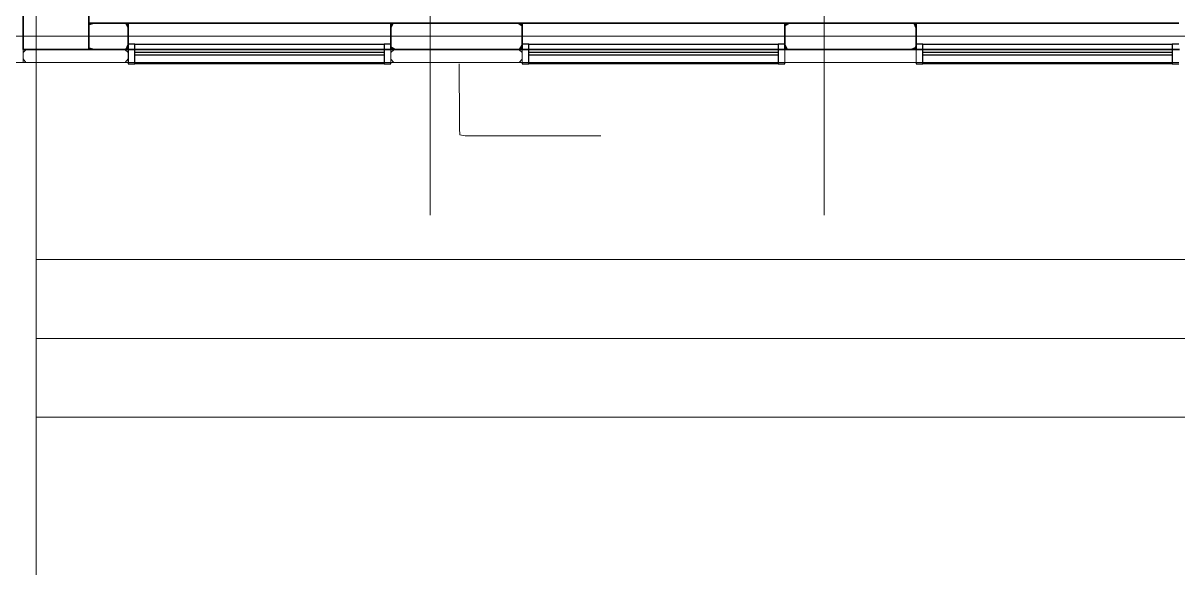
# Model space of a CAD drawing. Header units: metres. Extents: x 0 to 434, y -50 to 331.
# Drawn here: x 126.4 to 214.3, y 36.1 to 78.1 of the extents above; entities that cross this region are included whole.
import ezdxf

# ---------------------------------------------------------------- set-up
doc = ezdxf.new("R2010")
doc.units = ezdxf.units.M
for name, color, linetype in [('A-ANNO', 7, 'Continuous'), ('A-COLU', 7, 'Continuous'), ('A-DIMS', 7, 'Continuous'), ('A-MAT', 7, 'Continuous'), ('A-SLAB', 7, 'Continuous'), ('A-WALL', 7, 'Continuous'), ('A-WIN', 7, 'Continuous')]:
    doc.layers.add(name, color=color, linetype=linetype)

msp = doc.modelspace()

# ---------------------------------------------------------------- linework, layer by layer
at = {"layer": 'A-ANNO', "linetype": 'Continuous', "lineweight": 18, "true_color": 0x000000}
for p, q in [((127.399, 224.487), (127.399, 36.119)), ((157.399, 127.127), (157.399, 63.493)), ((187.399, 127.127), (187.399, 63.493)), ((80.3, 77.127), (340.779, 77.127))]:
    msp.add_line(p, q, dxfattribs=at)
msp.add_lwpolyline([(170.4, 69.532), (169.908, 69.532), (169.415, 69.532), (168.923, 69.532), (168.431, 69.532), (167.938, 69.532), (167.446, 69.532), (166.954, 69.532), (166.461, 69.532), (165.969, 69.532), (165.477, 69.532), (164.984, 69.532), (164.492, 69.532), (163.999, 69.532), (163.507, 69.532), (163.015, 69.532), (162.522, 69.532), (162.03, 69.532), (161.538, 69.532), (161.045, 69.532), (160.553, 69.532), (160.061, 69.532), (159.646, 69.611), (159.642, 70.103), (159.637, 70.596), (159.633, 71.088), (159.628, 71.58), (159.624, 72.073), (159.619, 72.565), (159.615, 73.057), (159.61, 73.55), (159.606, 74.042), (159.601, 74.534), (159.597, 75.027)], dxfattribs=at)
at = {"layer": 'A-COLU', "linetype": 'Continuous', "lineweight": 35, "true_color": 0x000000}
for points in [[(126.399, 76.127), (126.399, 76.627), (126.399, 77.127), (126.399, 77.627), (126.399, 78.127), (126.399, 78.627), (126.399, 79.127), (126.399, 79.627), (126.399, 80.127), (126.399, 80.627), (126.399, 81.127)], [(131.399, 81.127), (131.399, 80.627), (131.399, 80.127), (131.399, 79.627), (131.399, 79.127), (131.399, 78.627), (131.399, 78.127), (131.399, 77.627), (131.399, 77.127), (131.399, 76.627), (131.399, 76.127)], [(131.399, 78.627), (131.399, 78.127), (131.399, 77.627), (131.399, 77.127), (131.399, 76.627), (131.399, 76.127), (130.899, 76.127), (130.399, 76.127), (129.899, 76.127), (129.399, 76.127), (128.899, 76.127), (128.399, 76.127), (127.899, 76.127), (127.399, 76.127), (126.899, 76.127), (126.399, 76.127), (126.399, 76.627), (126.399, 77.127), (126.399, 77.627), (126.399, 78.127), (126.399, 78.627)], [(131.399, 76.127), (130.899, 76.127), (130.399, 76.127), (129.899, 76.127), (129.399, 76.127), (128.899, 76.127), (128.399, 76.127), (127.899, 76.127), (127.399, 76.127), (126.899, 76.127), (126.399, 76.127)]]:
    msp.add_lwpolyline(points, dxfattribs=at)
at = {"layer": 'A-DIMS', "linetype": 'Continuous', "lineweight": 18, "true_color": 0x000000}
for p, q in [((127.399, 60.119), (157.399, 60.119)), ((157.399, 60.119), (187.399, 60.119)), ((187.399, 60.119), (217.399, 60.119)), ((127.399, 54.119), (217.399, 54.119)), ((127.399, 48.119), (297.399, 48.119))]:
    msp.add_line(p, q, dxfattribs=at)
at = {"layer": 'A-MAT', "linetype": 'Continuous', "lineweight": 18, "true_color": 0x000000}
for points in [[(125.901, 75.127), (126.399, 75.127), (126.399, 75.127), (126.399, 75.625), (126.399, 76.122), (126.399, 76.62), (126.399, 77.118), (126.399, 77.616), (126.399, 78.114), (126.399, 78.612)], [(126.399, 78.607), (126.399, 78.11), (126.399, 77.612), (126.399, 77.114), (126.399, 76.616), (126.399, 76.118), (126.399, 75.62), (126.395, 75.127)], [(126.399, 75.127), (126.399, 75.622), (126.399, 76.118), (126.399, 76.614), (126.399, 77.109), (126.399, 77.605), (126.399, 78.101), (126.399, 78.596)], [(126.399, 75.127), (126.399, 75.252), (126.399, 75.377), (126.399, 75.502), (126.399, 75.627), (126.399, 75.752), (126.399, 75.877), (126.399, 76.002), (126.399, 76.127)], [(134.399, 76.127), (133.929, 76.127), (133.458, 76.127), (132.988, 76.127), (132.517, 76.127), (132.046, 76.127), (131.576, 76.127), (131.105, 76.127), (130.635, 76.127), (130.164, 76.127), (129.693, 76.127), (129.223, 76.127), (128.752, 76.127), (128.282, 76.127), (127.811, 76.127), (127.34, 76.127), (126.87, 76.127), (126.399, 76.127)], [(154.399, 76.127), (153.899, 76.127), (153.399, 76.127), (152.899, 76.127), (152.399, 76.127), (151.899, 76.127), (151.399, 76.127), (150.899, 76.127), (150.399, 76.127), (149.899, 76.127), (149.399, 76.127), (148.899, 76.127), (148.399, 76.127), (147.899, 76.127), (147.399, 76.127), (146.899, 76.127), (146.399, 76.127), (145.899, 76.127), (145.399, 76.127), (144.899, 76.127), (144.399, 76.127), (143.899, 76.127), (143.399, 76.127), (142.899, 76.127), (142.399, 76.127), (141.899, 76.127), (141.399, 76.127), (140.899, 76.127), (140.399, 76.127), (139.899, 76.127), (139.399, 76.127), (138.899, 76.127), (138.399, 76.127), (137.899, 76.127), (137.399, 76.127), (136.899, 76.127), (136.399, 76.127), (135.899, 76.127), (135.399, 76.127), (134.899, 76.127), (134.399, 76.127)], [(134.399, 75.127), (134.399, 75.252), (134.399, 75.377), (134.399, 75.502), (134.399, 75.627), (134.399, 75.752), (134.399, 75.877), (134.399, 76.002), (134.399, 76.127)], [(154.399, 75.127), (154.399, 75.252), (154.399, 75.377), (154.399, 75.502), (154.399, 75.627), (154.399, 75.752), (154.399, 75.877), (154.399, 76.002), (154.399, 76.127)], [(164.399, 76.127), (163.923, 76.127), (163.447, 76.127), (162.971, 76.127), (162.495, 76.127), (162.018, 76.127), (161.542, 76.127), (161.066, 76.127), (160.59, 76.127), (160.114, 76.127), (159.637, 76.127), (159.161, 76.127), (158.685, 76.127), (158.209, 76.127), (157.733, 76.127), (157.256, 76.127), (156.78, 76.127), (156.304, 76.127), (155.828, 76.127), (155.352, 76.127), (154.876, 76.127), (154.399, 76.127)], [(184.399, 76.127), (183.899, 76.127), (183.399, 76.127), (182.899, 76.127), (182.399, 76.127), (181.899, 76.127), (181.399, 76.127), (180.899, 76.127), (180.399, 76.127), (179.899, 76.127), (179.399, 76.127), (178.899, 76.127), (178.399, 76.127), (177.899, 76.127), (177.399, 76.127), (176.899, 76.127), (176.399, 76.127), (175.899, 76.127), (175.399, 76.127), (174.899, 76.127), (174.399, 76.127), (173.899, 76.127), (173.399, 76.127), (172.899, 76.127), (172.399, 76.127), (171.899, 76.127), (171.399, 76.127), (170.899, 76.127), (170.399, 76.127), (169.899, 76.127), (169.399, 76.127), (168.899, 76.127), (168.399, 76.127), (167.899, 76.127), (167.399, 76.127), (166.899, 76.127), (166.399, 76.127), (165.899, 76.127), (165.399, 76.127), (164.899, 76.127), (164.399, 76.127)], [(164.399, 75.127), (164.399, 75.252), (164.399, 75.377), (164.399, 75.502), (164.399, 75.627), (164.399, 75.752), (164.399, 75.877), (164.399, 76.002), (164.399, 76.127)], [(184.399, 75.127), (184.399, 75.252), (184.399, 75.377), (184.399, 75.502), (184.399, 75.627), (184.399, 75.752), (184.399, 75.877), (184.399, 76.002), (184.399, 76.127)], [(194.399, 76.127), (193.899, 76.127), (193.399, 76.127), (192.899, 76.127), (192.399, 76.127), (191.899, 76.127), (191.399, 76.127), (190.899, 76.127), (190.399, 76.127), (189.899, 76.127), (189.399, 76.127), (188.899, 76.127), (188.399, 76.127), (187.899, 76.127), (187.399, 76.127), (186.899, 76.127), (186.399, 76.127), (185.899, 76.127), (185.399, 76.127), (184.899, 76.127), (184.399, 76.127)], [(214.399, 76.127), (213.899, 76.127), (213.399, 76.127), (212.899, 76.127), (212.399, 76.127), (211.899, 76.127), (211.399, 76.127), (210.899, 76.127), (210.399, 76.127), (209.899, 76.127), (209.399, 76.127), (208.899, 76.127), (208.399, 76.127), (207.899, 76.127), (207.399, 76.127), (206.899, 76.127), (206.399, 76.127), (205.899, 76.127), (205.399, 76.127), (204.899, 76.127), (204.399, 76.127), (203.899, 76.127), (203.399, 76.127), (202.899, 76.127), (202.399, 76.127), (201.899, 76.127), (201.399, 76.127), (200.899, 76.127), (200.399, 76.127), (199.899, 76.127), (199.399, 76.127), (198.899, 76.127), (198.399, 76.127), (197.899, 76.127), (197.399, 76.127), (196.899, 76.127), (196.399, 76.127), (195.899, 76.127), (195.399, 76.127), (194.899, 76.127), (194.399, 76.127)], [(194.399, 75.127), (194.399, 75.252), (194.399, 75.377), (194.399, 75.502), (194.399, 75.627), (194.399, 75.752), (194.399, 75.877), (194.399, 76.002), (194.399, 76.127)], [(125.399, 75.127), (125.524, 75.127), (125.649, 75.127), (125.774, 75.127), (125.899, 75.127), (126.024, 75.127), (126.149, 75.127), (126.274, 75.127), (126.399, 75.127)], [(134.399, 75.127), (133.929, 75.127), (133.458, 75.127), (132.988, 75.127), (132.517, 75.127), (132.046, 75.127), (131.576, 75.127), (131.105, 75.127), (130.635, 75.127), (130.164, 75.127), (129.693, 75.127), (129.223, 75.127), (128.752, 75.127), (128.282, 75.127), (127.811, 75.127), (127.34, 75.127), (126.87, 75.127), (126.399, 75.127)], [(154.399, 75.127), (153.899, 75.127), (153.399, 75.127), (152.899, 75.127), (152.399, 75.127), (151.899, 75.127), (151.399, 75.127), (150.899, 75.127), (150.399, 75.127), (149.899, 75.127), (149.399, 75.127), (148.899, 75.127), (148.399, 75.127), (147.899, 75.127), (147.399, 75.127), (146.899, 75.127), (146.399, 75.127), (145.899, 75.127), (145.399, 75.127), (144.899, 75.127), (144.399, 75.127), (143.899, 75.127), (143.399, 75.127), (142.899, 75.127), (142.399, 75.127), (141.899, 75.127), (141.399, 75.127), (140.899, 75.127), (140.399, 75.127), (139.899, 75.127), (139.399, 75.127), (138.899, 75.127), (138.399, 75.127), (137.899, 75.127), (137.399, 75.127), (136.899, 75.127), (136.399, 75.127), (135.899, 75.127), (135.399, 75.127), (134.899, 75.127), (134.399, 75.127)], [(164.399, 75.127), (163.923, 75.127), (163.447, 75.127), (162.971, 75.127), (162.495, 75.127), (162.018, 75.127), (161.542, 75.127), (161.066, 75.127), (160.59, 75.127), (160.114, 75.127), (159.637, 75.127), (159.161, 75.127), (158.685, 75.127), (158.209, 75.127), (157.733, 75.127), (157.256, 75.127), (156.78, 75.127), (156.304, 75.127), (155.828, 75.127), (155.352, 75.127), (154.876, 75.127), (154.399, 75.127)], [(184.399, 75.127), (183.899, 75.127), (183.399, 75.127), (182.899, 75.127), (182.399, 75.127), (181.899, 75.127), (181.399, 75.127), (180.899, 75.127), (180.399, 75.127), (179.899, 75.127), (179.399, 75.127), (178.899, 75.127), (178.399, 75.127), (177.899, 75.127), (177.399, 75.127), (176.899, 75.127), (176.399, 75.127), (175.899, 75.127), (175.399, 75.127), (174.899, 75.127), (174.399, 75.127), (173.899, 75.127), (173.399, 75.127), (172.899, 75.127), (172.399, 75.127), (171.899, 75.127), (171.399, 75.127), (170.899, 75.127), (170.399, 75.127), (169.899, 75.127), (169.399, 75.127), (168.899, 75.127), (168.399, 75.127), (167.899, 75.127), (167.399, 75.127), (166.899, 75.127), (166.399, 75.127), (165.899, 75.127), (165.399, 75.127), (164.899, 75.127), (164.399, 75.127)], [(194.399, 75.127), (193.899, 75.127), (193.399, 75.127), (192.899, 75.127), (192.399, 75.127), (191.899, 75.127), (191.399, 75.127), (190.899, 75.127), (190.399, 75.127), (189.899, 75.127), (189.399, 75.127), (188.899, 75.127), (188.399, 75.127), (187.899, 75.127), (187.399, 75.127), (186.899, 75.127), (186.399, 75.127), (185.899, 75.127), (185.399, 75.127), (184.899, 75.127), (184.399, 75.127)], [(214.399, 75.127), (213.899, 75.127), (213.399, 75.127), (212.899, 75.127), (212.399, 75.127), (211.899, 75.127), (211.399, 75.127), (210.899, 75.127), (210.399, 75.127), (209.899, 75.127), (209.399, 75.127), (208.899, 75.127), (208.399, 75.127), (207.899, 75.127), (207.399, 75.127), (206.899, 75.127), (206.399, 75.127), (205.899, 75.127), (205.399, 75.127), (204.899, 75.127), (204.399, 75.127), (203.899, 75.127), (203.399, 75.127), (202.899, 75.127), (202.399, 75.127), (201.899, 75.127), (201.399, 75.127), (200.899, 75.127), (200.399, 75.127), (199.899, 75.127), (199.399, 75.127), (198.899, 75.127), (198.399, 75.127), (197.899, 75.127), (197.399, 75.127), (196.899, 75.127), (196.399, 75.127), (195.899, 75.127), (195.399, 75.127), (194.899, 75.127), (194.399, 75.127)]]:
    msp.add_lwpolyline(points, dxfattribs=at)
for points in [[(126.399, 75.127), (126.399, 75.613), (126.399, 76.1), (126.859, 76.127), (127.345, 76.127), (127.832, 76.127), (128.318, 76.127), (128.805, 76.127), (129.291, 76.127), (129.778, 76.127), (130.264, 76.127), (130.751, 76.127), (131.237, 76.127), (131.724, 76.127), (132.21, 76.127), (132.697, 76.127), (133.183, 76.127), (133.67, 76.127), (134.156, 76.127), (134.399, 75.883), (134.399, 75.397), (134.183, 75.127), (133.697, 75.127), (133.21, 75.127), (132.724, 75.127), (132.237, 75.127), (131.751, 75.127), (131.264, 75.127), (130.778, 75.127), (130.291, 75.127), (129.805, 75.127), (129.318, 75.127), (128.832, 75.127), (128.345, 75.127), (127.859, 75.127), (127.372, 75.127), (126.886, 75.127), (126.399, 75.127)], [(134.399, 75.127), (133.913, 75.127), (133.426, 75.127), (132.94, 75.127), (132.453, 75.127), (131.967, 75.127), (131.48, 75.127), (130.994, 75.127), (130.507, 75.127), (130.021, 75.127), (129.534, 75.127), (129.048, 75.127), (128.561, 75.127), (128.075, 75.127), (127.588, 75.127), (127.102, 75.127), (126.616, 75.127), (126.399, 75.397), (126.399, 75.883), (126.643, 76.127), (127.129, 76.127), (127.616, 76.127), (128.102, 76.127), (128.588, 76.127), (129.075, 76.127), (129.561, 76.127), (130.048, 76.127), (130.534, 76.127), (131.021, 76.127), (131.507, 76.127), (131.994, 76.127), (132.48, 76.127), (132.967, 76.127), (133.453, 76.127), (133.94, 76.127), (134.399, 76.1), (134.399, 75.613), (134.399, 75.127)], [(154.399, 75.127), (154.399, 75.616), (154.399, 76.105), (154.866, 76.127), (155.355, 76.127), (155.844, 76.127), (156.333, 76.127), (156.822, 76.127), (157.31, 76.127), (157.799, 76.127), (158.288, 76.127), (158.777, 76.127), (159.266, 76.127), (159.755, 76.127), (160.244, 76.127), (160.733, 76.127), (161.222, 76.127), (161.71, 76.127), (162.199, 76.127), (162.688, 76.127), (163.177, 76.127), (163.666, 76.127), (164.155, 76.127), (164.399, 75.882), (164.399, 75.393), (164.177, 75.127), (163.688, 75.127), (163.199, 75.127), (162.71, 75.127), (162.222, 75.127), (161.733, 75.127), (161.244, 75.127), (160.755, 75.127), (160.266, 75.127), (159.777, 75.127), (159.288, 75.127), (158.799, 75.127), (158.31, 75.127), (157.822, 75.127), (157.333, 75.127), (156.844, 75.127), (156.355, 75.127), (155.866, 75.127), (155.377, 75.127), (154.888, 75.127), (154.399, 75.127)], [(164.399, 75.127), (163.91, 75.127), (163.422, 75.127), (162.933, 75.127), (162.444, 75.127), (161.955, 75.127), (161.466, 75.127), (160.977, 75.127), (160.488, 75.127), (159.999, 75.127), (159.51, 75.127), (159.022, 75.127), (158.533, 75.127), (158.044, 75.127), (157.555, 75.127), (157.066, 75.127), (156.577, 75.127), (156.088, 75.127), (155.599, 75.127), (155.11, 75.127), (154.622, 75.127), (154.399, 75.393), (154.399, 75.882), (154.644, 76.127), (155.133, 76.127), (155.622, 76.127), (156.11, 76.127), (156.599, 76.127), (157.088, 76.127), (157.577, 76.127), (158.066, 76.127), (158.555, 76.127), (159.044, 76.127), (159.533, 76.127), (160.022, 76.127), (160.51, 76.127), (160.999, 76.127), (161.488, 76.127), (161.977, 76.127), (162.466, 76.127), (162.955, 76.127), (163.444, 76.127), (163.933, 76.127), (164.399, 76.105), (164.399, 75.616), (164.399, 75.127)], [(184.399, 75.127), (184.399, 75.627), (184.399, 76.127), (184.899, 76.127), (185.399, 76.127), (185.899, 76.127), (186.399, 76.127), (186.899, 76.127), (187.399, 76.127), (187.899, 76.127), (188.399, 76.127), (188.899, 76.127), (189.399, 76.127), (189.899, 76.127), (190.399, 76.127), (190.899, 76.127), (191.399, 76.127), (191.899, 76.127), (192.399, 76.127), (192.899, 76.127), (193.399, 76.127), (193.899, 76.127), (194.399, 76.127), (194.399, 75.627), (194.399, 75.127), (193.899, 75.127), (193.399, 75.127), (192.899, 75.127), (192.399, 75.127), (191.899, 75.127), (191.399, 75.127), (190.899, 75.127), (190.399, 75.127), (189.899, 75.127), (189.399, 75.127), (188.899, 75.127), (188.399, 75.127), (187.899, 75.127), (187.399, 75.127), (186.899, 75.127), (186.399, 75.127), (185.899, 75.127), (185.399, 75.127), (184.899, 75.127), (184.399, 75.127)], [(194.399, 75.127), (193.899, 75.127), (193.399, 75.127), (192.899, 75.127), (192.399, 75.127), (191.899, 75.127), (191.399, 75.127), (190.899, 75.127), (190.399, 75.127), (189.899, 75.127), (189.399, 75.127), (188.899, 75.127), (188.399, 75.127), (187.899, 75.127), (187.399, 75.127), (186.899, 75.127), (186.399, 75.127), (185.899, 75.127), (185.399, 75.127), (184.899, 75.127), (184.399, 75.127), (184.399, 75.627), (184.399, 76.127), (184.899, 76.127), (185.399, 76.127), (185.899, 76.127), (186.399, 76.127), (186.899, 76.127), (187.399, 76.127), (187.899, 76.127), (188.399, 76.127), (188.899, 76.127), (189.399, 76.127), (189.899, 76.127), (190.399, 76.127), (190.899, 76.127), (191.399, 76.127), (191.899, 76.127), (192.399, 76.127), (192.899, 76.127), (193.399, 76.127), (193.899, 76.127), (194.399, 76.127), (194.399, 75.627), (194.399, 75.127)], [(184.399, 75.127), (184.399, 75.127), (184.399, 75.127), (184.399, 75.127), (184.399, 75.127), (184.399, 75.127), (184.399, 75.127), (184.399, 75.127), (184.399, 75.127)]]:
    msp.add_lwpolyline(points, close=True, dxfattribs=at)
at = {"layer": 'A-SLAB', "linetype": 'Continuous', "lineweight": 35, "true_color": 0x000000}
for points in [[(164.399, 76.127), (164.899, 76.127), (165.399, 76.127), (165.899, 76.127), (166.399, 76.127), (166.899, 76.127), (167.399, 76.127), (167.899, 76.127), (168.399, 76.127), (168.899, 76.127), (169.399, 76.127), (169.899, 76.127), (170.399, 76.127), (170.899, 76.127), (171.399, 76.127), (171.899, 76.127), (172.399, 76.127), (172.899, 76.127), (173.399, 76.127), (173.899, 76.127), (174.399, 76.127), (174.899, 76.127), (175.399, 76.127), (175.899, 76.127), (176.399, 76.127), (176.899, 76.127), (177.399, 76.127), (177.899, 76.127), (178.399, 76.127), (178.899, 76.127), (179.399, 76.127), (179.899, 76.127), (180.399, 76.127), (180.899, 76.127), (181.399, 76.127), (181.899, 76.127), (182.399, 76.127), (182.899, 76.127), (183.399, 76.127), (183.899, 76.127), (184.399, 76.127), (184.899, 76.127), (185.399, 76.127), (185.899, 76.127), (186.399, 76.127), (186.899, 76.127), (187.399, 76.127), (187.899, 76.127), (188.399, 76.127), (188.899, 76.127), (189.399, 76.127)], [(194.399, 76.127), (194.888, 76.127), (195.377, 76.127), (195.866, 76.127), (196.355, 76.127), (196.844, 76.127), (197.333, 76.127), (197.822, 76.127), (198.31, 76.127), (198.799, 76.127), (199.288, 76.127), (199.777, 76.127), (200.266, 76.127), (200.755, 76.127), (201.244, 76.127), (201.733, 76.127), (202.222, 76.127), (202.71, 76.127), (203.199, 76.127), (203.688, 76.127), (204.177, 76.127), (204.666, 76.127), (205.155, 76.127), (205.644, 76.127), (206.133, 76.127), (206.622, 76.127), (207.11, 76.127), (207.599, 76.127), (208.088, 76.127), (208.577, 76.127), (209.066, 76.127), (209.555, 76.127), (210.044, 76.127), (210.533, 76.127), (211.022, 76.127), (211.51, 76.127), (211.999, 76.127), (212.488, 76.127), (212.977, 76.127), (213.466, 76.127), (213.955, 76.127), (214.444, 76.127)]]:
    msp.add_lwpolyline(points, dxfattribs=at)
at = {"layer": 'A-WALL', "linetype": 'Continuous', "lineweight": 35, "true_color": 0x000000}
for points in [[(131.399, 76.127), (131.399, 76.377), (131.399, 76.627), (131.399, 76.877), (131.399, 77.127), (131.399, 77.377), (131.399, 77.627), (131.399, 77.877), (131.399, 78.127)], [(134.399, 78.127), (134.024, 78.127), (133.649, 78.127), (133.274, 78.127), (132.899, 78.127), (132.524, 78.127), (132.149, 78.127), (131.774, 78.127), (131.399, 78.127)], [(134.399, 78.127), (134.899, 78.127), (135.399, 78.127), (135.899, 78.127), (136.399, 78.127), (136.899, 78.127), (137.399, 78.127), (137.899, 78.127), (138.399, 78.127), (138.899, 78.127), (139.399, 78.127), (139.899, 78.127), (140.399, 78.127), (140.899, 78.127), (141.399, 78.127), (141.899, 78.127), (142.399, 78.127), (142.899, 78.127), (143.399, 78.127), (143.899, 78.127), (144.399, 78.127), (144.899, 78.127), (145.399, 78.127), (145.899, 78.127), (146.399, 78.127), (146.899, 78.127), (147.399, 78.127), (147.899, 78.127), (148.399, 78.127), (148.899, 78.127), (149.399, 78.127), (149.899, 78.127), (150.399, 78.127), (150.899, 78.127), (151.399, 78.127), (151.899, 78.127), (152.399, 78.127), (152.899, 78.127), (153.399, 78.127), (153.899, 78.127), (154.399, 78.127)], [(134.399, 78.127), (134.399, 77.877), (134.399, 77.627), (134.399, 77.377), (134.399, 77.127), (134.399, 76.877), (134.399, 76.627), (134.399, 76.377), (134.399, 76.127)], [(154.399, 76.127), (154.399, 76.377), (154.399, 76.627), (154.399, 76.877), (154.399, 77.127), (154.399, 77.377), (154.399, 77.627), (154.399, 77.877), (154.399, 78.127)], [(164.399, 78.127), (163.899, 78.127), (163.399, 78.127), (162.899, 78.127), (162.399, 78.127), (161.899, 78.127), (161.399, 78.127), (160.899, 78.127), (160.399, 78.127), (159.899, 78.127), (159.399, 78.127), (158.899, 78.127), (158.399, 78.127), (157.899, 78.127), (157.399, 78.127), (156.899, 78.127), (156.399, 78.127), (155.899, 78.127), (155.399, 78.127), (154.899, 78.127), (154.399, 78.127)], [(164.098, 78.127), (164.4, 77.93), (164.4, 77.432), (164.4, 76.933), (164.4, 76.435), (164.209, 76.127), (163.711, 76.127), (163.212, 76.127), (162.714, 76.127), (162.215, 76.127), (161.717, 76.127), (161.218, 76.127), (160.72, 76.127), (160.221, 76.127), (159.723, 76.127), (159.224, 76.127), (158.726, 76.127), (158.227, 76.127), (157.729, 76.127), (157.231, 76.127), (156.732, 76.127), (156.234, 76.127), (155.735, 76.127), (155.237, 76.127), (154.738, 76.127), (154.4, 76.287), (154.4, 76.786), (154.4, 77.284), (154.4, 77.782), (154.554, 78.127)], [(163.951, 78.127), (164.4, 78.078), (164.4, 77.579), (164.4, 77.081), (164.4, 76.582), (164.357, 76.127), (163.858, 76.127), (163.36, 76.127), (162.861, 76.127), (162.363, 76.127), (161.864, 76.127), (161.366, 76.127), (160.867, 76.127), (160.369, 76.127), (159.871, 76.127), (159.372, 76.127), (158.874, 76.127), (158.375, 76.127), (157.877, 76.127), (157.378, 76.127), (156.88, 76.127), (156.381, 76.127), (155.883, 76.127), (155.384, 76.127), (154.886, 76.127), (154.4, 76.139), (154.4, 76.638), (154.4, 77.136), (154.4, 77.635), (154.406, 78.127)], [(164.399, 78.127), (164.899, 78.127), (165.399, 78.127), (165.899, 78.127), (166.399, 78.127), (166.899, 78.127), (167.399, 78.127), (167.899, 78.127), (168.399, 78.127), (168.899, 78.127), (169.399, 78.127), (169.899, 78.127), (170.399, 78.127), (170.899, 78.127), (171.399, 78.127), (171.899, 78.127), (172.399, 78.127), (172.899, 78.127), (173.399, 78.127), (173.899, 78.127), (174.399, 78.127), (174.899, 78.127), (175.399, 78.127), (175.899, 78.127), (176.399, 78.127), (176.899, 78.127), (177.399, 78.127), (177.899, 78.127), (178.399, 78.127), (178.899, 78.127), (179.399, 78.127), (179.899, 78.127), (180.399, 78.127), (180.899, 78.127), (181.399, 78.127), (181.899, 78.127), (182.399, 78.127), (182.899, 78.127), (183.399, 78.127), (183.899, 78.127), (184.399, 78.127)], [(164.399, 78.127), (164.399, 77.877), (164.399, 77.627), (164.399, 77.377), (164.399, 77.127), (164.399, 76.877), (164.399, 76.627), (164.399, 76.377), (164.399, 76.127)], [(184.399, 76.127), (184.399, 76.377), (184.399, 76.627), (184.399, 76.877), (184.399, 77.127), (184.399, 77.377), (184.399, 77.627), (184.399, 77.877), (184.399, 78.127)], [(194.399, 78.127), (193.899, 78.127), (193.399, 78.127), (192.899, 78.127), (192.399, 78.127), (191.899, 78.127), (191.399, 78.127), (190.899, 78.127), (190.399, 78.127), (189.899, 78.127), (189.399, 78.127), (188.899, 78.127), (188.399, 78.127), (187.899, 78.127), (187.399, 78.127), (186.899, 78.127), (186.399, 78.127), (185.899, 78.127), (185.399, 78.127), (184.899, 78.127), (184.399, 78.127)], [(193.938, 78.127), (194.4, 78.09), (194.4, 77.591), (194.4, 77.093), (194.4, 76.594), (194.368, 76.127), (193.869, 76.127), (193.371, 76.127), (192.872, 76.127), (192.373, 76.127), (191.875, 76.127), (191.376, 76.127), (190.877, 76.127), (190.379, 76.127), (189.88, 76.127), (189.381, 76.127), (188.883, 76.127), (188.384, 76.127), (187.885, 76.127), (187.387, 76.127), (186.888, 76.127), (186.389, 76.127), (185.89, 76.127), (185.392, 76.127), (184.893, 76.127), (184.4, 76.132), (184.4, 76.631), (184.4, 77.13), (184.4, 77.628), (184.4, 78.127)], [(194.263, 78.127), (194.4, 77.766), (194.4, 77.267), (194.4, 76.768), (194.4, 76.269), (194.043, 76.127), (193.545, 76.127), (193.046, 76.127), (192.547, 76.127), (192.049, 76.127), (191.55, 76.127), (191.051, 76.127), (190.553, 76.127), (190.054, 76.127), (189.555, 76.127), (189.057, 76.127), (188.558, 76.127), (188.059, 76.127), (187.561, 76.127), (187.062, 76.127), (186.563, 76.127), (186.065, 76.127), (185.566, 76.127), (185.067, 76.127), (184.569, 76.127), (184.4, 76.457), (184.4, 76.956), (184.4, 77.454), (184.4, 77.953), (184.724, 78.127)], [(194.399, 78.127), (194.899, 78.127), (195.399, 78.127), (195.899, 78.127), (196.399, 78.127), (196.899, 78.127), (197.399, 78.127), (197.899, 78.127), (198.399, 78.127), (198.899, 78.127), (199.399, 78.127), (199.899, 78.127), (200.399, 78.127), (200.899, 78.127), (201.399, 78.127), (201.899, 78.127), (202.399, 78.127), (202.899, 78.127), (203.399, 78.127), (203.899, 78.127), (204.399, 78.127), (204.899, 78.127), (205.399, 78.127), (205.899, 78.127), (206.399, 78.127), (206.899, 78.127), (207.399, 78.127), (207.899, 78.127), (208.399, 78.127), (208.899, 78.127), (209.399, 78.127), (209.899, 78.127), (210.399, 78.127), (210.899, 78.127), (211.399, 78.127), (211.899, 78.127), (212.399, 78.127), (212.899, 78.127), (213.399, 78.127), (213.899, 78.127), (214.399, 78.127)], [(194.399, 78.127), (194.399, 77.877), (194.399, 77.627), (194.399, 77.377), (194.399, 77.127), (194.399, 76.877), (194.399, 76.627), (194.399, 76.377), (194.399, 76.127)], [(134.399, 76.127), (134.024, 76.127), (133.649, 76.127), (133.274, 76.127), (132.899, 76.127), (132.524, 76.127), (132.149, 76.127), (131.774, 76.127), (131.399, 76.127)], [(134.399, 76.127), (134.899, 76.127), (135.399, 76.127), (135.899, 76.127), (136.399, 76.127), (136.899, 76.127), (137.399, 76.127), (137.899, 76.127), (138.399, 76.127), (138.899, 76.127), (139.399, 76.127), (139.899, 76.127), (140.399, 76.127), (140.899, 76.127), (141.399, 76.127), (141.899, 76.127), (142.399, 76.127), (142.899, 76.127), (143.399, 76.127), (143.899, 76.127), (144.399, 76.127), (144.899, 76.127), (145.399, 76.127), (145.899, 76.127), (146.399, 76.127), (146.899, 76.127), (147.399, 76.127), (147.899, 76.127), (148.399, 76.127), (148.899, 76.127), (149.399, 76.127), (149.899, 76.127), (150.399, 76.127), (150.899, 76.127), (151.399, 76.127), (151.899, 76.127), (152.399, 76.127), (152.899, 76.127), (153.399, 76.127), (153.899, 76.127), (154.399, 76.127)], [(164.399, 76.127), (163.899, 76.127), (163.399, 76.127), (162.899, 76.127), (162.399, 76.127), (161.899, 76.127), (161.399, 76.127), (160.899, 76.127), (160.399, 76.127), (159.899, 76.127), (159.399, 76.127), (158.899, 76.127), (158.399, 76.127), (157.899, 76.127), (157.399, 76.127), (156.899, 76.127), (156.399, 76.127), (155.899, 76.127), (155.399, 76.127), (154.899, 76.127), (154.399, 76.127)], [(164.399, 76.127), (164.899, 76.127), (165.399, 76.127), (165.899, 76.127), (166.399, 76.127), (166.899, 76.127), (167.399, 76.127), (167.899, 76.127), (168.399, 76.127), (168.899, 76.127), (169.399, 76.127), (169.899, 76.127), (170.399, 76.127), (170.899, 76.127), (171.399, 76.127), (171.899, 76.127), (172.399, 76.127), (172.899, 76.127), (173.399, 76.127), (173.899, 76.127), (174.399, 76.127), (174.899, 76.127), (175.399, 76.127), (175.899, 76.127), (176.399, 76.127), (176.899, 76.127), (177.399, 76.127), (177.899, 76.127), (178.399, 76.127), (178.899, 76.127), (179.399, 76.127), (179.899, 76.127), (180.399, 76.127), (180.899, 76.127), (181.399, 76.127), (181.899, 76.127), (182.399, 76.127), (182.899, 76.127), (183.399, 76.127), (183.899, 76.127), (184.399, 76.127)], [(194.399, 76.127), (193.899, 76.127), (193.399, 76.127), (192.899, 76.127), (192.399, 76.127), (191.899, 76.127), (191.399, 76.127), (190.899, 76.127), (190.399, 76.127), (189.899, 76.127), (189.399, 76.127), (188.899, 76.127), (188.399, 76.127), (187.899, 76.127), (187.399, 76.127), (186.899, 76.127), (186.399, 76.127), (185.899, 76.127), (185.399, 76.127), (184.899, 76.127), (184.399, 76.127)], [(194.399, 76.127), (194.899, 76.127), (195.399, 76.127), (195.899, 76.127), (196.399, 76.127), (196.899, 76.127), (197.399, 76.127), (197.899, 76.127), (198.399, 76.127), (198.899, 76.127), (199.399, 76.127), (199.899, 76.127), (200.399, 76.127), (200.899, 76.127), (201.399, 76.127), (201.899, 76.127), (202.399, 76.127), (202.899, 76.127), (203.399, 76.127), (203.899, 76.127), (204.399, 76.127), (204.899, 76.127), (205.399, 76.127), (205.899, 76.127), (206.399, 76.127), (206.899, 76.127), (207.399, 76.127), (207.899, 76.127), (208.399, 76.127), (208.899, 76.127), (209.399, 76.127), (209.899, 76.127), (210.399, 76.127), (210.899, 76.127), (211.399, 76.127), (211.899, 76.127), (212.399, 76.127), (212.899, 76.127), (213.399, 76.127), (213.899, 76.127), (214.399, 76.127)]]:
    msp.add_lwpolyline(points, dxfattribs=at)
for points in [[(131.4, 76.127), (131.4, 76.603), (131.4, 77.079), (131.4, 77.556), (131.4, 78.032), (131.781, 78.127), (132.257, 78.127), (132.733, 78.127), (133.209, 78.127), (133.685, 78.127), (134.162, 78.127), (134.4, 77.889), (134.4, 77.413), (134.4, 76.937), (134.4, 76.46), (134.257, 76.127), (133.781, 76.127), (133.305, 76.127), (132.828, 76.127), (132.352, 76.127), (131.876, 76.127), (131.4, 76.127)], [(131.4, 78.127), (131.876, 78.127), (132.352, 78.127), (132.828, 78.127), (133.305, 78.127), (133.781, 78.127), (134.257, 78.127), (134.4, 77.794), (134.4, 77.318), (134.4, 76.841), (134.4, 76.365), (134.162, 76.127), (133.685, 76.127), (133.209, 76.127), (132.733, 76.127), (132.257, 76.127), (131.781, 76.127), (131.4, 76.222), (131.4, 76.699), (131.4, 77.175), (131.4, 77.651), (131.4, 78.127)]]:
    msp.add_lwpolyline(points, close=True, dxfattribs=at)
at = {"layer": 'A-WIN', "linetype": 'Continuous', "lineweight": 25, "true_color": 0x000000}
for points in [[(134.899, 76.527), (134.837, 76.527), (134.774, 76.527), (134.712, 76.527), (134.649, 76.527), (134.587, 76.527), (134.524, 76.527), (134.462, 76.527), (134.399, 76.527)], [(134.899, 76.527), (135.399, 76.527), (135.899, 76.527), (136.399, 76.527), (136.899, 76.527), (137.399, 76.527), (137.899, 76.527), (138.399, 76.527), (138.899, 76.527), (139.399, 76.527), (139.899, 76.527), (140.399, 76.527), (140.899, 76.527), (141.399, 76.527), (141.899, 76.527), (142.399, 76.527), (142.899, 76.527), (143.399, 76.527), (143.899, 76.527), (144.399, 76.527), (144.899, 76.527), (145.399, 76.527), (145.899, 76.527), (146.399, 76.527), (146.899, 76.527), (147.399, 76.527), (147.899, 76.527), (148.399, 76.527), (148.899, 76.527), (149.399, 76.527), (149.899, 76.527), (150.399, 76.527), (150.899, 76.527), (151.399, 76.527), (151.899, 76.527), (152.399, 76.527), (152.899, 76.527), (153.399, 76.527), (153.899, 76.527)], [(134.899, 75.027), (134.899, 75.214), (134.899, 75.402), (134.899, 75.589), (134.899, 75.777), (134.899, 75.964), (134.899, 76.152), (134.899, 76.339), (134.899, 76.527)], [(154.399, 76.527), (154.337, 76.527), (154.274, 76.527), (154.212, 76.527), (154.149, 76.527), (154.087, 76.527), (154.024, 76.527), (153.962, 76.527), (153.899, 76.527)], [(153.899, 76.527), (153.899, 76.339), (153.899, 76.152), (153.899, 75.964), (153.899, 75.777), (153.899, 75.589), (153.899, 75.402), (153.899, 75.214), (153.899, 75.027)], [(164.899, 76.527), (164.837, 76.527), (164.774, 76.527), (164.712, 76.527), (164.649, 76.527), (164.587, 76.527), (164.524, 76.527), (164.462, 76.527), (164.399, 76.527)], [(164.899, 76.527), (165.399, 76.527), (165.899, 76.527), (166.399, 76.527), (166.899, 76.527), (167.399, 76.527), (167.899, 76.527), (168.399, 76.527), (168.899, 76.527), (169.399, 76.527), (169.899, 76.527), (170.399, 76.527), (170.899, 76.527), (171.399, 76.527), (171.899, 76.527), (172.399, 76.527), (172.899, 76.527), (173.399, 76.527), (173.899, 76.527), (174.399, 76.527), (174.899, 76.527), (175.399, 76.527), (175.899, 76.527), (176.399, 76.527), (176.899, 76.527), (177.399, 76.527), (177.899, 76.527), (178.399, 76.527), (178.899, 76.527), (179.399, 76.527), (179.899, 76.527), (180.399, 76.527), (180.899, 76.527), (181.399, 76.527), (181.899, 76.527), (182.399, 76.527), (182.899, 76.527), (183.399, 76.527), (183.899, 76.527)], [(164.899, 75.027), (164.899, 75.214), (164.899, 75.402), (164.899, 75.589), (164.899, 75.777), (164.899, 75.964), (164.899, 76.152), (164.899, 76.339), (164.899, 76.527)], [(184.399, 76.527), (184.337, 76.527), (184.274, 76.527), (184.212, 76.527), (184.149, 76.527), (184.087, 76.527), (184.024, 76.527), (183.962, 76.527), (183.899, 76.527)], [(183.899, 76.527), (183.899, 76.339), (183.899, 76.152), (183.899, 75.964), (183.899, 75.777), (183.899, 75.589), (183.899, 75.402), (183.899, 75.214), (183.899, 75.027)], [(194.899, 76.527), (194.837, 76.527), (194.774, 76.527), (194.712, 76.527), (194.649, 76.527), (194.587, 76.527), (194.524, 76.527), (194.462, 76.527), (194.399, 76.527)], [(194.899, 76.527), (195.399, 76.527), (195.899, 76.527), (196.399, 76.527), (196.899, 76.527), (197.399, 76.527), (197.899, 76.527), (198.399, 76.527), (198.899, 76.527), (199.399, 76.527), (199.899, 76.527), (200.399, 76.527), (200.899, 76.527), (201.399, 76.527), (201.899, 76.527), (202.399, 76.527), (202.899, 76.527), (203.399, 76.527), (203.899, 76.527), (204.399, 76.527), (204.899, 76.527), (205.399, 76.527), (205.899, 76.527), (206.399, 76.527), (206.899, 76.527), (207.399, 76.527), (207.899, 76.527), (208.399, 76.527), (208.899, 76.527), (209.399, 76.527), (209.899, 76.527), (210.399, 76.527), (210.899, 76.527), (211.399, 76.527), (211.899, 76.527), (212.399, 76.527), (212.899, 76.527), (213.399, 76.527), (213.899, 76.527)], [(194.899, 75.027), (194.899, 75.214), (194.899, 75.402), (194.899, 75.589), (194.899, 75.777), (194.899, 75.964), (194.899, 76.152), (194.899, 76.339), (194.899, 76.527)], [(214.399, 76.527), (214.337, 76.527), (214.274, 76.527), (214.212, 76.527), (214.149, 76.527), (214.087, 76.527), (214.024, 76.527), (213.962, 76.527), (213.899, 76.527)], [(213.899, 76.527), (213.899, 76.339), (213.899, 76.152), (213.899, 75.964), (213.899, 75.777), (213.899, 75.589), (213.899, 75.402), (213.899, 75.214), (213.899, 75.027)], [(134.399, 76.127), (134.399, 75.989), (134.399, 75.852), (134.399, 75.714), (134.399, 75.577), (134.399, 75.439), (134.399, 75.302), (134.399, 75.164), (134.399, 75.027)], [(153.899, 75.877), (153.399, 75.877), (152.899, 75.877), (152.399, 75.877), (151.899, 75.877), (151.399, 75.877), (150.899, 75.877), (150.399, 75.877), (149.899, 75.877), (149.399, 75.877), (148.899, 75.877), (148.399, 75.877), (147.899, 75.877), (147.399, 75.877), (146.899, 75.877), (146.399, 75.877), (145.899, 75.877), (145.399, 75.877), (144.899, 75.877), (144.399, 75.877), (143.899, 75.877), (143.399, 75.877), (142.899, 75.877), (142.399, 75.877), (141.899, 75.877), (141.399, 75.877), (140.899, 75.877), (140.399, 75.877), (139.899, 75.877), (139.399, 75.877), (138.899, 75.877), (138.399, 75.877), (137.899, 75.877), (137.399, 75.877), (136.899, 75.877), (136.399, 75.877), (135.899, 75.877), (135.399, 75.877), (134.899, 75.877)], [(153.899, 75.677), (153.399, 75.677), (152.899, 75.677), (152.399, 75.677), (151.899, 75.677), (151.399, 75.677), (150.899, 75.677), (150.399, 75.677), (149.899, 75.677), (149.399, 75.677), (148.899, 75.677), (148.399, 75.677), (147.899, 75.677), (147.399, 75.677), (146.899, 75.677), (146.399, 75.677), (145.899, 75.677), (145.399, 75.677), (144.899, 75.677), (144.399, 75.677), (143.899, 75.677), (143.399, 75.677), (142.899, 75.677), (142.399, 75.677), (141.899, 75.677), (141.399, 75.677), (140.899, 75.677), (140.399, 75.677), (139.899, 75.677), (139.399, 75.677), (138.899, 75.677), (138.399, 75.677), (137.899, 75.677), (137.399, 75.677), (136.899, 75.677), (136.399, 75.677), (135.899, 75.677), (135.399, 75.677), (134.899, 75.677)], [(154.399, 76.127), (154.399, 76.127), (154.399, 76.127), (154.399, 76.127), (154.399, 76.127), (154.399, 76.127), (154.399, 76.127), (154.399, 76.127), (154.399, 76.127)], [(164.399, 76.127), (164.399, 76.127), (164.399, 76.127), (164.399, 76.127), (164.399, 76.127), (164.399, 76.127), (164.399, 76.127), (164.399, 76.127), (164.399, 76.127)], [(183.899, 75.877), (183.399, 75.877), (182.899, 75.877), (182.399, 75.877), (181.899, 75.877), (181.399, 75.877), (180.899, 75.877), (180.399, 75.877), (179.899, 75.877), (179.399, 75.877), (178.899, 75.877), (178.399, 75.877), (177.899, 75.877), (177.399, 75.877), (176.899, 75.877), (176.399, 75.877), (175.899, 75.877), (175.399, 75.877), (174.899, 75.877), (174.399, 75.877), (173.899, 75.877), (173.399, 75.877), (172.899, 75.877), (172.399, 75.877), (171.899, 75.877), (171.399, 75.877), (170.899, 75.877), (170.399, 75.877), (169.899, 75.877), (169.399, 75.877), (168.899, 75.877), (168.399, 75.877), (167.899, 75.877), (167.399, 75.877), (166.899, 75.877), (166.399, 75.877), (165.899, 75.877), (165.399, 75.877), (164.899, 75.877)], [(183.899, 75.677), (183.399, 75.677), (182.899, 75.677), (182.399, 75.677), (181.899, 75.677), (181.399, 75.677), (180.899, 75.677), (180.399, 75.677), (179.899, 75.677), (179.399, 75.677), (178.899, 75.677), (178.399, 75.677), (177.899, 75.677), (177.399, 75.677), (176.899, 75.677), (176.399, 75.677), (175.899, 75.677), (175.399, 75.677), (174.899, 75.677), (174.399, 75.677), (173.899, 75.677), (173.399, 75.677), (172.899, 75.677), (172.399, 75.677), (171.899, 75.677), (171.399, 75.677), (170.899, 75.677), (170.399, 75.677), (169.899, 75.677), (169.399, 75.677), (168.899, 75.677), (168.399, 75.677), (167.899, 75.677), (167.399, 75.677), (166.899, 75.677), (166.399, 75.677), (165.899, 75.677), (165.399, 75.677), (164.899, 75.677)], [(184.399, 76.127), (184.399, 76.127), (184.399, 76.127), (184.399, 76.127), (184.399, 76.127), (184.399, 76.127), (184.399, 76.127), (184.399, 76.127), (184.399, 76.127)], [(194.399, 76.127), (194.399, 76.127), (194.399, 76.127), (194.399, 76.127), (194.399, 76.127), (194.399, 76.127), (194.399, 76.127), (194.399, 76.127), (194.399, 76.127)], [(213.899, 75.877), (213.399, 75.877), (212.899, 75.877), (212.399, 75.877), (211.899, 75.877), (211.399, 75.877), (210.899, 75.877), (210.399, 75.877), (209.899, 75.877), (209.399, 75.877), (208.899, 75.877), (208.399, 75.877), (207.899, 75.877), (207.399, 75.877), (206.899, 75.877), (206.399, 75.877), (205.899, 75.877), (205.399, 75.877), (204.899, 75.877), (204.399, 75.877), (203.899, 75.877), (203.399, 75.877), (202.899, 75.877), (202.399, 75.877), (201.899, 75.877), (201.399, 75.877), (200.899, 75.877), (200.399, 75.877), (199.899, 75.877), (199.399, 75.877), (198.899, 75.877), (198.399, 75.877), (197.899, 75.877), (197.399, 75.877), (196.899, 75.877), (196.399, 75.877), (195.899, 75.877), (195.399, 75.877), (194.899, 75.877)], [(213.899, 75.677), (213.399, 75.677), (212.899, 75.677), (212.399, 75.677), (211.899, 75.677), (211.399, 75.677), (210.899, 75.677), (210.399, 75.677), (209.899, 75.677), (209.399, 75.677), (208.899, 75.677), (208.399, 75.677), (207.899, 75.677), (207.399, 75.677), (206.899, 75.677), (206.399, 75.677), (205.899, 75.677), (205.399, 75.677), (204.899, 75.677), (204.399, 75.677), (203.899, 75.677), (203.399, 75.677), (202.899, 75.677), (202.399, 75.677), (201.899, 75.677), (201.399, 75.677), (200.899, 75.677), (200.399, 75.677), (199.899, 75.677), (199.399, 75.677), (198.899, 75.677), (198.399, 75.677), (197.899, 75.677), (197.399, 75.677), (196.899, 75.677), (196.399, 75.677), (195.899, 75.677), (195.399, 75.677), (194.899, 75.677)], [(134.399, 75.027), (134.462, 75.027), (134.524, 75.027), (134.587, 75.027), (134.649, 75.027), (134.712, 75.027), (134.774, 75.027), (134.837, 75.027), (134.899, 75.027)], [(153.899, 75.027), (153.399, 75.027), (152.899, 75.027), (152.399, 75.027), (151.899, 75.027), (151.399, 75.027), (150.899, 75.027), (150.399, 75.027), (149.899, 75.027), (149.399, 75.027), (148.899, 75.027), (148.399, 75.027), (147.899, 75.027), (147.399, 75.027), (146.899, 75.027), (146.399, 75.027), (145.899, 75.027), (145.399, 75.027), (144.899, 75.027), (144.399, 75.027), (143.899, 75.027), (143.399, 75.027), (142.899, 75.027), (142.399, 75.027), (141.899, 75.027), (141.399, 75.027), (140.899, 75.027), (140.399, 75.027), (139.899, 75.027), (139.399, 75.027), (138.899, 75.027), (138.399, 75.027), (137.899, 75.027), (137.399, 75.027), (136.899, 75.027), (136.399, 75.027), (135.899, 75.027), (135.399, 75.027), (134.899, 75.027)], [(153.899, 75.027), (153.962, 75.027), (154.024, 75.027), (154.087, 75.027), (154.149, 75.027), (154.212, 75.027), (154.274, 75.027), (154.337, 75.027), (154.399, 75.027)], [(154.399, 75.027), (154.399, 75.039), (154.399, 75.052), (154.399, 75.064), (154.399, 75.077), (154.399, 75.089), (154.399, 75.102), (154.399, 75.114), (154.399, 75.127)], [(164.399, 75.127), (164.399, 75.114), (164.399, 75.102), (164.399, 75.089), (164.399, 75.077), (164.399, 75.064), (164.399, 75.052), (164.399, 75.039), (164.399, 75.027)], [(164.399, 75.027), (164.462, 75.027), (164.524, 75.027), (164.587, 75.027), (164.649, 75.027), (164.712, 75.027), (164.774, 75.027), (164.837, 75.027), (164.899, 75.027)], [(183.899, 75.027), (183.399, 75.027), (182.899, 75.027), (182.399, 75.027), (181.899, 75.027), (181.399, 75.027), (180.899, 75.027), (180.399, 75.027), (179.899, 75.027), (179.399, 75.027), (178.899, 75.027), (178.399, 75.027), (177.899, 75.027), (177.399, 75.027), (176.899, 75.027), (176.399, 75.027), (175.899, 75.027), (175.399, 75.027), (174.899, 75.027), (174.399, 75.027), (173.899, 75.027), (173.399, 75.027), (172.899, 75.027), (172.399, 75.027), (171.899, 75.027), (171.399, 75.027), (170.899, 75.027), (170.399, 75.027), (169.899, 75.027), (169.399, 75.027), (168.899, 75.027), (168.399, 75.027), (167.899, 75.027), (167.399, 75.027), (166.899, 75.027), (166.399, 75.027), (165.899, 75.027), (165.399, 75.027), (164.899, 75.027)], [(183.899, 75.027), (183.962, 75.027), (184.024, 75.027), (184.087, 75.027), (184.149, 75.027), (184.212, 75.027), (184.274, 75.027), (184.337, 75.027), (184.399, 75.027)], [(184.399, 75.027), (184.399, 75.039), (184.399, 75.052), (184.399, 75.064), (184.399, 75.077), (184.399, 75.089), (184.399, 75.102), (184.399, 75.114), (184.399, 75.127)], [(194.399, 75.127), (194.399, 75.114), (194.399, 75.102), (194.399, 75.089), (194.399, 75.077), (194.399, 75.064), (194.399, 75.052), (194.399, 75.039), (194.399, 75.027)], [(194.399, 75.027), (194.462, 75.027), (194.524, 75.027), (194.587, 75.027), (194.649, 75.027), (194.712, 75.027), (194.774, 75.027), (194.837, 75.027), (194.899, 75.027)], [(213.899, 75.027), (213.399, 75.027), (212.899, 75.027), (212.399, 75.027), (211.899, 75.027), (211.399, 75.027), (210.899, 75.027), (210.399, 75.027), (209.899, 75.027), (209.399, 75.027), (208.899, 75.027), (208.399, 75.027), (207.899, 75.027), (207.399, 75.027), (206.899, 75.027), (206.399, 75.027), (205.899, 75.027), (205.399, 75.027), (204.899, 75.027), (204.399, 75.027), (203.899, 75.027), (203.399, 75.027), (202.899, 75.027), (202.399, 75.027), (201.899, 75.027), (201.399, 75.027), (200.899, 75.027), (200.399, 75.027), (199.899, 75.027), (199.399, 75.027), (198.899, 75.027), (198.399, 75.027), (197.899, 75.027), (197.399, 75.027), (196.899, 75.027), (196.399, 75.027), (195.899, 75.027), (195.399, 75.027), (194.899, 75.027)], [(213.899, 75.027), (213.962, 75.027), (214.024, 75.027), (214.087, 75.027), (214.149, 75.027), (214.212, 75.027), (214.274, 75.027), (214.337, 75.027), (214.399, 75.027)]]:
    msp.add_lwpolyline(points, dxfattribs=at)

doc.saveas('drawing.dxf')
